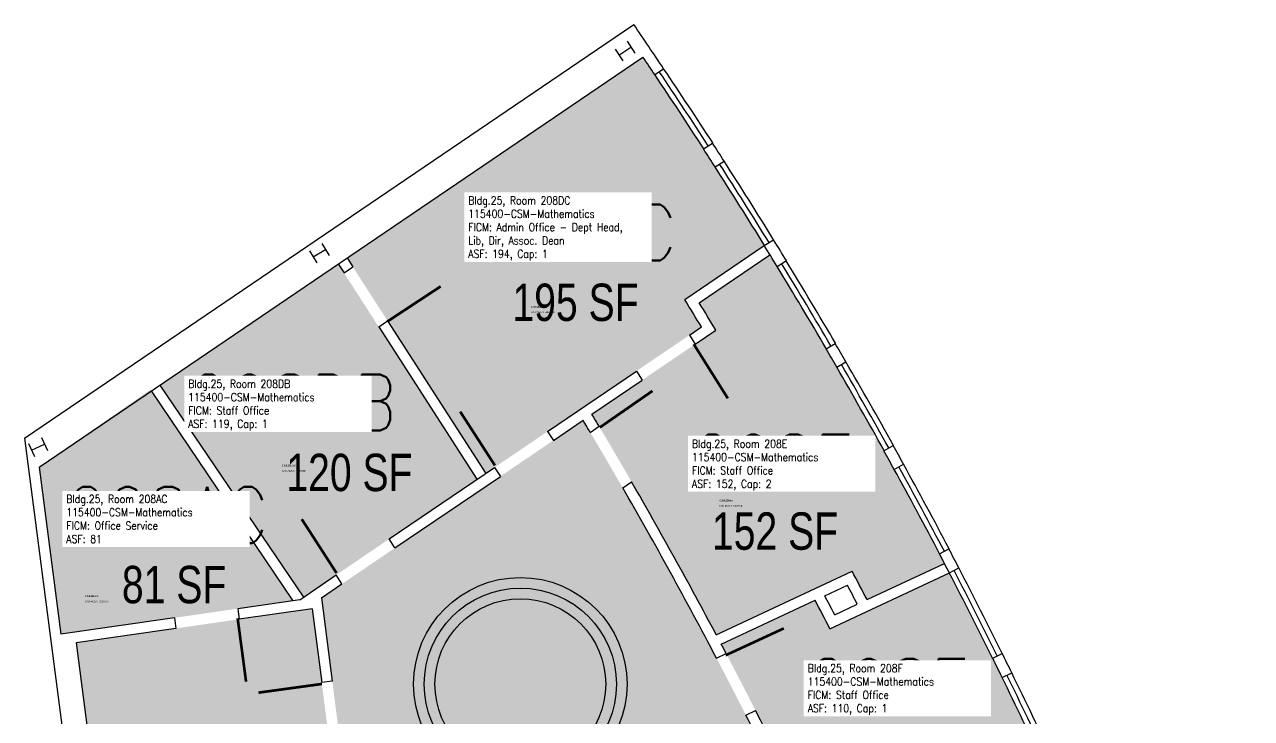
# Model space of a CAD drawing. Header units: inches. Extents: x -325 to 948, y 0 to 3497.
# Drawn here: x -215 to 474, y 3107 to 3497 of the extents above; entities that cross this region are included whole.
import ezdxf
from ezdxf.enums import TextEntityAlignment as Align

# ---------------------------------------------------------------- set-up
doc = ezdxf.new("R2010")
doc.units = ezdxf.units.IN
doc.header["$LTSCALE"] = 10
doc.header["$MEASUREMENT"] = 0
for name, color, linetype in [('A-COLS', 5, 'CONTINUOUS'), ('A-DOOR', 2, 'CONTINUOUS'), ('A-FLOR', 3, 'CONTINUOUS'), ('A-GLAZ', 1, 'CONTINUOUS'), ('A-GLAZ-SILL', 2, 'CONTINUOUS'), ('A-IDEN-CNUM', 7, 'CONTINUOUS'), ('A-IDEN-RNUM', 7, 'CONTINUOUS'), ('A-IDEN-SNUM', 4, 'CONTINUOUS'), ('A-IDEN-VNUM', 4, 'CONTINUOUS'), ('A-WALL', 5, 'CONTINUOUS'), ('AREA-TEXT', 3, 'CONTINUOUS'), ('Rooms-Category-Color', 7, 'CONTINUOUS'), ('Rooms-College-Color', 7, 'CONTINUOUS'), ('Rooms-Department-Color', 7, 'CONTINUOUS'), ('Rooms-Division-Color', 7, 'CONTINUOUS'), ('Rooms-Information', 7, 'CONTINUOUS')]:
    doc.layers.add(name, color=color, linetype=linetype)
doc.styles.add('AREA', font='arial.ttf', dxfattribs={"width": 0.75, "height": 24})
doc.styles.add('ROOMSNUMBER', font='txt', dxfattribs={"height": 0.03})
doc.styles.add('ROOMVNUMBER', font='simplex.shx', dxfattribs={"width": 0.85})

msp = doc.modelspace()

# ---------------------------------------------------------------- hatches: boundary and pattern name
at = {"layer": 'Rooms-Category-Color', "true_color": 0xfa9ba3}
h = msp.add_hatch(color=241, dxfattribs=at)
edge = h.paths.add_edge_path()
edge.add_line((43.9277533069253, 3244.463900635019), (165.1679024845362, 3326.780249753036))
edge.add_arc((-2305.089005985651, 1834.524643205403), 2885.99999811461, 31.13572218589206, 31.49352257542874)
edge.add_line((155.8009661883116, 3342.177300143056), (200.5247964262962, 3372.542673711665))
edge.add_arc((-2305.08900796693, 1834.5246426652), 2940.00000010033, 31.54280287926749, 33.9992614431745)
edge.add_line((132.3026471436024, 3478.5203604782), (-34.04041726514697, 3365.581256892532))
edge.add_line((-34.04041726514697, 3365.581256892532), (43.9277533069253, 3244.463900635019))
h = msp.add_hatch(color=241, dxfattribs=at)
edge = h.paths.add_edge_path()
edge.add_line((173.4935790114105, 3153.734414555132), (249.858782093972, 3189.480653224513))
edge.add_arc((-2305.089009182657, 1834.524642027468), 2892.000001457181, 27.581180975542907, 27.93818347066309, ccw=False)
edge.add_line((258.2516847029328, 3173.534909164533), (301.7652790658176, 3193.903444421478))
edge.add_arc((-2305.089007818892, 1834.524642955068), 2939.999999817252, 27.54038712439324, 31.42574366674503)
edge.add_line((203.6618412360549, 3367.420326389372), (163.9035339318216, 3340.426308950409))
edge.add_arc((-2305.089006789137, 1834.524637644156), 2892.000001690647, 31.02298876285562, 31.380082732633923, ccw=False)
edge.add_line((173.2410012446344, 3325.00925046578), (103.5885824225843, 3277.718539752066))
edge.add_arc((-2275.305019507658, 1854.746568361784), 2772.000000120308, 27.94412806869508, 30.886405927781425, ccw=False)
for points in [[(-139.3673039451241, 3294.069263231009), (-39.08545952662826, 3362.333557915874), (38.96228868886828, 3241.092584107071), (-58.47998552396894, 3174.933870865032)], [(-64.36322498694062, 3172.917510766536), (-144.3988791368902, 3291.660432622768), (-207.2079603485763, 3248.008653838187), (-195.0321672298014, 3154.056131581776)], [(-32.35879487916827, 3003.758616445586), (-53.69490650296211, 3168.395242810249), (-186.3382361233234, 3149.248871108517), (-161.6597291864455, 2958.821196500212), (-147.7979251630604, 2960.822075500153), (-151.1403204314411, 2986.613123651594)]]:
    msp.add_hatch(color=241, dxfattribs=at).paths.add_polyline_path(points)
at = {"layer": 'Rooms-Category-Color', "true_color": 0xadadad}
h = msp.add_hatch(color=253, dxfattribs=at)
edge = h.paths.add_edge_path()
edge.add_line((389.1024912446737, 2117.390627925284), (365.1556278280914, 2115.627088445239))
edge.add_arc((-2305.089009252391, 1834.524642524006), 2685.000001296085, 2.450844379286309, 6.009516623040213, ccw=False)
edge.add_line((377.454958576709, 1949.341312148608), (473.5398143827915, 1949.341312154196))
edge.add_arc((-2331.354647308088, 1828.639597805975), 2807.490310770594, 2.464062308017001, 22.79401685436606)
edge.add_line((256.8808139520211, 2916.315579956192), (303.9641623215657, 2934.09196655448))
edge.add_arc((-2718.672790263731, 1659.601693936523), 3280.344433459987, 22.86264650985488, 24.64999537939259)
edge.add_line((262.7421312667429, 3027.748129011132), (235.0876249708235, 3016.075450027362))
edge.add_arc((-2275.305019171699, 1854.746568034768), 2765.999999984645, 24.82566051227534, 30.87926520460536)
edge.add_line((98.61640375480056, 3274.342664706521), (-48.43600885570049, 3174.501004890539))
edge.add_line((-48.43600885570049, 3174.501004890539), (-26.41971860826015, 3004.615891098976))
edge.add_line((-26.41971860826015, 3004.615891098976), (127.4215921461582, 3026.822080722079))
edge.add_arc((-2305.089007980086, 1834.524642891397), 2708.999999997075, 5.993585546238307, 26.111828936801885, ccw=False)
at = {"layer": 'Rooms-Category-Color', "true_color": 0xfa9ba3}
h = msp.add_hatch(color=241, dxfattribs=at)
edge = h.paths.add_edge_path()
edge.add_line((237.6639534272254, 3024.77688502986), (357.6292203851044, 3080.932134945877))
edge.add_arc((-2305.089007727895, 1834.524642955543), 2939.999999730419, 25.08410140126386, 27.42335447559044)
edge.add_line((304.5365129560232, 3188.575838520192), (237.4221123754978, 3157.159862603992))
edge.add_arc((-2305.089007801549, 1834.524641991865), 2865.960000249067, 27.48382231564358, 27.84404090307242)
edge.add_line((229.056511066854, 3173.118386272341), (176.3028450720012, 3148.424611385912))
edge.add_arc((-2275.305019301699, 1854.746567719026), 2772.000000238953, 24.966536298547283, 27.819963201459927, ccw=False)
at = {"layer": 'Rooms-College-Color', "true_color": 0xffe090}
h = msp.add_hatch(color=41, dxfattribs=at)
edge = h.paths.add_edge_path()
edge.add_line((43.9277533069253, 3244.463900635019), (165.1679024845362, 3326.780249753036))
edge.add_arc((-2305.089005985651, 1834.524643205403), 2885.99999811461, 31.13572218589206, 31.49352257542874)
edge.add_line((155.8009661883116, 3342.177300143056), (200.5247964262962, 3372.542673711665))
edge.add_arc((-2305.08900796693, 1834.5246426652), 2940.00000010033, 31.54280287926749, 33.9992614431745)
edge.add_line((132.3026471436024, 3478.5203604782), (-34.04041726514697, 3365.581256892532))
edge.add_line((-34.04041726514697, 3365.581256892532), (43.9277533069253, 3244.463900635019))
h = msp.add_hatch(color=41, dxfattribs=at)
edge = h.paths.add_edge_path()
edge.add_line((173.4935790114105, 3153.734414555132), (249.858782093972, 3189.480653224513))
edge.add_arc((-2305.089009182657, 1834.524642027468), 2892.000001457181, 27.581180975542907, 27.93818347066309, ccw=False)
edge.add_line((258.2516847029328, 3173.534909164533), (301.7652790658176, 3193.903444421478))
edge.add_arc((-2305.089007818892, 1834.524642955068), 2939.999999817252, 27.54038712439324, 31.42574366674503)
edge.add_line((203.6618412360549, 3367.420326389372), (163.9035339318216, 3340.426308950409))
edge.add_arc((-2305.089006789137, 1834.524637644156), 2892.000001690647, 31.02298876285562, 31.380082732633923, ccw=False)
edge.add_line((173.2410012446344, 3325.00925046578), (103.5885824225843, 3277.718539752066))
edge.add_arc((-2275.305019507658, 1854.746568361784), 2772.000000120308, 27.94412806869508, 30.886405927781425, ccw=False)
for points in [[(-139.3673039451241, 3294.069263231009), (-39.08545952662826, 3362.333557915874), (38.96228868886828, 3241.092584107071), (-58.47998552396894, 3174.933870865032)], [(-64.36322498694062, 3172.917510766536), (-144.3988791368902, 3291.660432622768), (-207.2079603485763, 3248.008653838187), (-195.0321672298014, 3154.056131581776)], [(-32.35879487916827, 3003.758616445586), (-53.69490650296211, 3168.395242810249), (-186.3382361233234, 3149.248871108517), (-161.6597291864455, 2958.821196500212), (-147.7979251630604, 2960.822075500153), (-151.1403204314411, 2986.613123651594)]]:
    msp.add_hatch(color=41, dxfattribs=at).paths.add_polyline_path(points)
at = {"layer": 'Rooms-College-Color', "true_color": 0xadadad}
h = msp.add_hatch(color=253, dxfattribs=at)
edge = h.paths.add_edge_path()
edge.add_line((389.1024912446737, 2117.390627925284), (365.1556278280914, 2115.627088445239))
edge.add_arc((-2305.089009252391, 1834.524642524006), 2685.000001296085, 2.450844379286309, 6.009516623040213, ccw=False)
edge.add_line((377.454958576709, 1949.341312148608), (473.5398143827915, 1949.341312154196))
edge.add_arc((-2331.354647308088, 1828.639597805975), 2807.490310770594, 2.464062308017001, 22.79401685436606)
edge.add_line((256.8808139520211, 2916.315579956192), (303.9641623215657, 2934.09196655448))
edge.add_arc((-2718.672790263731, 1659.601693936523), 3280.344433459987, 22.86264650985488, 24.64999537939259)
edge.add_line((262.7421312667429, 3027.748129011132), (235.0876249708235, 3016.075450027362))
edge.add_arc((-2275.305019171699, 1854.746568034768), 2765.999999984645, 24.82566051227534, 30.87926520460536)
edge.add_line((98.61640375480056, 3274.342664706521), (-48.43600885570049, 3174.501004890539))
edge.add_line((-48.43600885570049, 3174.501004890539), (-26.41971860826015, 3004.615891098976))
edge.add_line((-26.41971860826015, 3004.615891098976), (127.4215921461582, 3026.822080722079))
edge.add_arc((-2305.089007980086, 1834.524642891397), 2708.999999997075, 5.993585546238307, 26.111828936801885, ccw=False)
at = {"layer": 'Rooms-College-Color', "true_color": 0xffe090}
h = msp.add_hatch(color=41, dxfattribs=at)
edge = h.paths.add_edge_path()
edge.add_line((237.6639534272254, 3024.77688502986), (357.6292203851044, 3080.932134945877))
edge.add_arc((-2305.089007727895, 1834.524642955543), 2939.999999730419, 25.08410140126386, 27.42335447559044)
edge.add_line((304.5365129560232, 3188.575838520192), (237.4221123754978, 3157.159862603992))
edge.add_arc((-2305.089007801549, 1834.524641991865), 2865.960000249067, 27.48382231564358, 27.84404090307242)
edge.add_line((229.056511066854, 3173.118386272341), (176.3028450720012, 3148.424611385912))
edge.add_arc((-2275.305019301699, 1854.746567719026), 2772.000000238953, 24.966536298547283, 27.819963201459927, ccw=False)
at = {"layer": 'Rooms-Department-Color', "true_color": 0xffe090}
h = msp.add_hatch(color=41, dxfattribs=at)
edge = h.paths.add_edge_path()
edge.add_line((43.9277533069253, 3244.463900635019), (165.1679024845362, 3326.780249753036))
edge.add_arc((-2305.089005985651, 1834.524643205403), 2885.99999811461, 31.13572218589206, 31.49352257542874)
edge.add_line((155.8009661883116, 3342.177300143056), (200.5247964262962, 3372.542673711665))
edge.add_arc((-2305.08900796693, 1834.5246426652), 2940.00000010033, 31.54280287926749, 33.9992614431745)
edge.add_line((132.3026471436024, 3478.5203604782), (-34.04041726514697, 3365.581256892532))
edge.add_line((-34.04041726514697, 3365.581256892532), (43.9277533069253, 3244.463900635019))
h = msp.add_hatch(color=41, dxfattribs=at)
edge = h.paths.add_edge_path()
edge.add_line((173.4935790114105, 3153.734414555132), (249.858782093972, 3189.480653224513))
edge.add_arc((-2305.089009182657, 1834.524642027468), 2892.000001457181, 27.581180975542907, 27.93818347066309, ccw=False)
edge.add_line((258.2516847029328, 3173.534909164533), (301.7652790658176, 3193.903444421478))
edge.add_arc((-2305.089007818892, 1834.524642955068), 2939.999999817252, 27.54038712439324, 31.42574366674503)
edge.add_line((203.6618412360549, 3367.420326389372), (163.9035339318216, 3340.426308950409))
edge.add_arc((-2305.089006789137, 1834.524637644156), 2892.000001690647, 31.02298876285562, 31.380082732633923, ccw=False)
edge.add_line((173.2410012446344, 3325.00925046578), (103.5885824225843, 3277.718539752066))
edge.add_arc((-2275.305019507658, 1854.746568361784), 2772.000000120308, 27.94412806869508, 30.886405927781425, ccw=False)
for points in [[(-139.3673039451241, 3294.069263231009), (-39.08545952662826, 3362.333557915874), (38.96228868886828, 3241.092584107071), (-58.47998552396894, 3174.933870865032)], [(-64.36322498694062, 3172.917510766536), (-144.3988791368902, 3291.660432622768), (-207.2079603485763, 3248.008653838187), (-195.0321672298014, 3154.056131581776)], [(-32.35879487916827, 3003.758616445586), (-53.69490650296211, 3168.395242810249), (-186.3382361233234, 3149.248871108517), (-161.6597291864455, 2958.821196500212), (-147.7979251630604, 2960.822075500153), (-151.1403204314411, 2986.613123651594)]]:
    msp.add_hatch(color=41, dxfattribs=at).paths.add_polyline_path(points)
at = {"layer": 'Rooms-Department-Color', "true_color": 0xacacac}
h = msp.add_hatch(color=253, dxfattribs=at)
edge = h.paths.add_edge_path()
edge.add_line((389.1024912446737, 2117.390627925284), (365.1556278280914, 2115.627088445239))
edge.add_arc((-2305.089009252391, 1834.524642524006), 2685.000001296085, 2.450844379286309, 6.009516623040213, ccw=False)
edge.add_line((377.454958576709, 1949.341312148608), (473.5398143827915, 1949.341312154196))
edge.add_arc((-2331.354647308088, 1828.639597805975), 2807.490310770594, 2.464062308017001, 22.79401685436606)
edge.add_line((256.8808139520211, 2916.315579956192), (303.9641623215657, 2934.09196655448))
edge.add_arc((-2718.672790263731, 1659.601693936523), 3280.344433459987, 22.86264650985488, 24.64999537939259)
edge.add_line((262.7421312667429, 3027.748129011132), (235.0876249708235, 3016.075450027362))
edge.add_arc((-2275.305019171699, 1854.746568034768), 2765.999999984645, 24.82566051227534, 30.87926520460536)
edge.add_line((98.61640375480056, 3274.342664706521), (-48.43600885570049, 3174.501004890539))
edge.add_line((-48.43600885570049, 3174.501004890539), (-26.41971860826015, 3004.615891098976))
edge.add_line((-26.41971860826015, 3004.615891098976), (127.4215921461582, 3026.822080722079))
edge.add_arc((-2305.089007980086, 1834.524642891397), 2708.999999997075, 5.993585546238307, 26.111828936801885, ccw=False)
at = {"layer": 'Rooms-Department-Color', "true_color": 0xffe090}
h = msp.add_hatch(color=41, dxfattribs=at)
edge = h.paths.add_edge_path()
edge.add_line((237.6639534272254, 3024.77688502986), (357.6292203851044, 3080.932134945877))
edge.add_arc((-2305.089007727895, 1834.524642955543), 2939.999999730419, 25.08410140126386, 27.42335447559044)
edge.add_line((304.5365129560232, 3188.575838520192), (237.4221123754978, 3157.159862603992))
edge.add_arc((-2305.089007801549, 1834.524641991865), 2865.960000249067, 27.48382231564358, 27.84404090307242)
edge.add_line((229.056511066854, 3173.118386272341), (176.3028450720012, 3148.424611385912))
edge.add_arc((-2275.305019301699, 1854.746567719026), 2772.000000238953, 24.966536298547283, 27.819963201459927, ccw=False)
at = {"layer": 'Rooms-Division-Color', "true_color": 0xffe090}
h = msp.add_hatch(color=41, dxfattribs=at)
edge = h.paths.add_edge_path()
edge.add_line((43.9277533069253, 3244.463900635019), (165.1679024845362, 3326.780249753036))
edge.add_arc((-2305.089005985651, 1834.524643205403), 2885.99999811461, 31.13572218589206, 31.49352257542874)
edge.add_line((155.8009661883116, 3342.177300143056), (200.5247964262962, 3372.542673711665))
edge.add_arc((-2305.08900796693, 1834.5246426652), 2940.00000010033, 31.54280287926749, 33.9992614431745)
edge.add_line((132.3026471436024, 3478.5203604782), (-34.04041726514697, 3365.581256892532))
edge.add_line((-34.04041726514697, 3365.581256892532), (43.9277533069253, 3244.463900635019))
h = msp.add_hatch(color=41, dxfattribs=at)
edge = h.paths.add_edge_path()
edge.add_line((173.4935790114105, 3153.734414555132), (249.858782093972, 3189.480653224513))
edge.add_arc((-2305.089009182657, 1834.524642027468), 2892.000001457181, 27.581180975542907, 27.93818347066309, ccw=False)
edge.add_line((258.2516847029328, 3173.534909164533), (301.7652790658176, 3193.903444421478))
edge.add_arc((-2305.089007818892, 1834.524642955068), 2939.999999817252, 27.54038712439324, 31.42574366674503)
edge.add_line((203.6618412360549, 3367.420326389372), (163.9035339318216, 3340.426308950409))
edge.add_arc((-2305.089006789137, 1834.524637644156), 2892.000001690647, 31.02298876285562, 31.380082732633923, ccw=False)
edge.add_line((173.2410012446344, 3325.00925046578), (103.5885824225843, 3277.718539752066))
edge.add_arc((-2275.305019507658, 1854.746568361784), 2772.000000120308, 27.94412806869508, 30.886405927781425, ccw=False)
for points in [[(-139.3673039451241, 3294.069263231009), (-39.08545952662826, 3362.333557915874), (38.96228868886828, 3241.092584107071), (-58.47998552396894, 3174.933870865032)], [(-64.36322498694062, 3172.917510766536), (-144.3988791368902, 3291.660432622768), (-207.2079603485763, 3248.008653838187), (-195.0321672298014, 3154.056131581776)], [(-32.35879487916827, 3003.758616445586), (-53.69490650296211, 3168.395242810249), (-186.3382361233234, 3149.248871108517), (-161.6597291864455, 2958.821196500212), (-147.7979251630604, 2960.822075500153), (-151.1403204314411, 2986.613123651594)]]:
    msp.add_hatch(color=41, dxfattribs=at).paths.add_polyline_path(points)
at = {"layer": 'Rooms-Division-Color', "true_color": 0xadadad}
h = msp.add_hatch(color=253, dxfattribs=at)
edge = h.paths.add_edge_path()
edge.add_line((389.1024912446737, 2117.390627925284), (365.1556278280914, 2115.627088445239))
edge.add_arc((-2305.089009252391, 1834.524642524006), 2685.000001296085, 2.450844379286309, 6.009516623040213, ccw=False)
edge.add_line((377.454958576709, 1949.341312148608), (473.5398143827915, 1949.341312154196))
edge.add_arc((-2331.354647308088, 1828.639597805975), 2807.490310770594, 2.464062308017001, 22.79401685436606)
edge.add_line((256.8808139520211, 2916.315579956192), (303.9641623215657, 2934.09196655448))
edge.add_arc((-2718.672790263731, 1659.601693936523), 3280.344433459987, 22.86264650985488, 24.64999537939259)
edge.add_line((262.7421312667429, 3027.748129011132), (235.0876249708235, 3016.075450027362))
edge.add_arc((-2275.305019171699, 1854.746568034768), 2765.999999984645, 24.82566051227534, 30.87926520460536)
edge.add_line((98.61640375480056, 3274.342664706521), (-48.43600885570049, 3174.501004890539))
edge.add_line((-48.43600885570049, 3174.501004890539), (-26.41971860826015, 3004.615891098976))
edge.add_line((-26.41971860826015, 3004.615891098976), (127.4215921461582, 3026.822080722079))
edge.add_arc((-2305.089007980086, 1834.524642891397), 2708.999999997075, 5.993585546238307, 26.111828936801885, ccw=False)
at = {"layer": 'Rooms-Division-Color', "true_color": 0xffe090}
h = msp.add_hatch(color=41, dxfattribs=at)
edge = h.paths.add_edge_path()
edge.add_line((237.6639534272254, 3024.77688502986), (357.6292203851044, 3080.932134945877))
edge.add_arc((-2305.089007727895, 1834.524642955543), 2939.999999730419, 25.08410140126386, 27.42335447559044)
edge.add_line((304.5365129560232, 3188.575838520192), (237.4221123754978, 3157.159862603992))
edge.add_arc((-2305.089007801549, 1834.524641991865), 2865.960000249067, 27.48382231564358, 27.84404090307242)
edge.add_line((229.056511066854, 3173.118386272341), (176.3028450720012, 3148.424611385912))
edge.add_arc((-2275.305019301699, 1854.746567719026), 2772.000000238953, 24.966536298547283, 27.819963201459927, ccw=False)

# ---------------------------------------------------------------- linework, layer by layer
at = {"layer": 'A-COLS'}
for p, q in [((118.7794042937458, 3479.63151827082), (125.5622434727848, 3484.009576890618)), ((123.3951938822865, 3487.366943718866), (127.7292930521071, 3480.652210056782)), ((116.640131469816, 3483.006813925691), (120.9742306619883, 3476.292080249637)), ((-48.19031807407737, 3373.73284572456), (-44.06820246577263, 3366.885932059027)), ((-55.07835438475013, 3369.585972662084), (-50.95623872056603, 3362.739058990963)), ((-53.04562010988593, 3366.145463900641), (-46.12926027551293, 3370.309388897382)), ((-205.7699476853013, 3264.577198837884), (-202.4584435075521, 3257.303547506221)), ((-213.0872846469283, 3261.245805761777), (-209.7757804356515, 3253.972154407762)), ((-211.4616213999689, 3257.5952814091), (-204.1141956076026, 3260.940373188816))]:
    msp.add_line(p, q, dxfattribs=at)
at = {"layer": 'A-DOOR'}
for points in [[(-11.49121418595314, 3329.777019778267, 1.5, 1.5, 0), (18.56790647283196, 3349.587352043018, 0, 0, 0), (18.98062174022198, 3348.961120370775, 0, 0, 0.3868806983423014), (-30.79174348711967, 3360.534700384364, 0, 0, 0.414213562373095)], [(160.857620883733, 3317.108830341138, 1.5, 1.5, 0), (180.0174265131354, 3286.630939202383, 0, 0, 0), (180.6523825787008, 3287.030101806857, 0, 0, -0.414213562373095), (131.0146858021617, 3298.348187352531, 0, 0, -0.414213562373095)], [(108.0775362923741, 3270.317309045233, 1.5, 1.5, 0), (137.6571364402771, 3290.836745065637, 0, 0, 0), (137.2296482026577, 3291.452986735851, 0, 0, -0.414213562373095), (128.169484063983, 3241.353950561956, 0, 0, -0.414213562373095)], [(49.06827006116509, 3248.948926703073, 1.5, 1.5, 0), (29.54739557951689, 3279.19682678394, 0, 0, 0), (28.917230989784, 3278.790141899139, 0, 0, -0.414213562373095), (78.68600556626916, 3268.06311631389, 0, 0, -0.414213562373095)], [(-39.99101087450981, 3188.481870923191, 1.5, 1.5, 0), (-59.51188536733389, 3218.729771009646, 0, 0, 0), (-60.14204995706677, 3218.323086119257, 0, 0, -0.414213562373095), (-10.37327536940575, 3207.596060534008, 0, 0, -0.414213562373095)], [(-95.55708622187376, 3163.061904863454, 1.5, 1.5, 0), (-90.8152525126934, 3127.375562751666, 0, 0, 0), (-90.07178703323007, 3127.474350951612, 0, 0, -0.414213562373095), (-130.499962862581, 3158.41885935422, 0, 0, -0.414213562373095)], [(178.8192791417241, 3142.240987929516, 1.5, 1.5, 0), (211.4937133379281, 3157.353279238567, 0, 0, 0), (211.1788739450276, 3158.033996617422, 0, 0, -0.414213562373095), (193.616731043905, 3110.247271089815, 0, 0, -0.414213562373095)], [(-48.15780306234956, 3126.112411117181, 1.5, 1.5, 0), (-83.82365819066763, 3121.218866623007, 0, 0, 0), (-83.92560702189803, 3121.961905293167, 0, 0, 0.414213562373095), (-43.36620740219951, 3091.189594645053, 0, 0, 0.414213562373095)]]:
    msp.add_lwpolyline(points, format="xyseb", dxfattribs=at)
at = {"layer": 'A-FLOR'}
for radius in [60, 54, 48]:
    msp.add_circle((63.35555435344577, 3125.965601773001), radius, dxfattribs=at)
at = {"layer": 'A-GLAZ'}
for centre, start, end in [((-2269.756870083511, 1846.47892972827), 32.97236255168652, 33.95777210327914), ((-2269.910769749433, 1846.350950312801), 31.70700780923313, 32.7357844455592), ((-2270.065354809165, 1846.231255902909), 30.37380051001453, 31.43688809508728), ((-2270.209306240082, 1846.127937471494), 29.07419719198008, 30.13728475881788), ((-2270.341758515686, 1846.040083344094), 27.77459384837156, 28.83768143177388), ((-2275.080690275878, 1854.86255147215), 26.27756642452394, 27.34005729030105), ((-2274.983772564679, 1854.903536500409), 24.9771335054561, 26.04120109186153)]:
    msp.add_arc(centre, 2907, start, end, dxfattribs=at)
at = {"layer": 'A-GLAZ-SILL'}
for centre, radius, start, end in [((-2269.756870083511, 1846.47892972827), 2910, 32.97360219094823, 33.95799571167723), ((-2269.756870083511, 1846.47892972827), 2904, 32.97360219094823, 33.95799571167723), ((-2269.910769749433, 1846.350950312801), 2904, 31.70704252768578, 32.73726812987519), ((-2269.910769749433, 1846.350950312801), 2910, 31.7069731698968, 32.73726812987519), ((-2270.065354809165, 1846.231255902909), 2904, 30.37380051001453, 31.43713194722092), ((-2270.065354809165, 1846.231255902909), 2910, 30.37380051001453, 31.43713194722092), ((-2270.209306240082, 1846.127937471494), 2904, 29.07419719198008, 30.13752860888134), ((-2270.209306240082, 1846.127937471494), 2910, 29.07419719198008, 30.13752860888134), ((-2270.341758515686, 1846.040083344094), 2910, 27.77459384837156, 28.83792526006496), ((-2270.341758515686, 1846.040083344094), 2904, 27.77459384837156, 28.83792526006496), ((-2275.080690275878, 1854.86255147215), 2904, 26.27756642452394, 27.34005729030105), ((-2275.080690275878, 1854.86255147215), 2910, 26.27756642452394, 27.34005729030105), ((-2274.983772564679, 1854.903536500409), 2910, 24.9771335054561, 26.04120109186153), ((-2274.983772564679, 1854.903536500409), 2904, 24.9771335054561, 26.04120109186153)]:
    msp.add_arc(centre, radius, start, end, dxfattribs=at)
at = {"layer": 'A-WALL'}
for p, q in [((-215.3603825457394, 3264.230302099138), (127.1557302698493, 3496.782605172135)), ((-207.2079603485763, 3248.008653838187), (132.3026471436024, 3478.5203604782)), ((138.9580658264458, 3468.609677690081), (143.9347773604095, 3471.96120619867)), ((166.3461394049227, 3426.883996864781), (171.379692569375, 3430.149528368376)), ((172.8155338279903, 3416.798033187166), (177.8625130578876, 3420.042774016969)), ((200.5247964262962, 3372.542673711665), (205.7634391598403, 3375.774767084979)), ((155.8009661883116, 3342.177300143056), (200.5247964262962, 3372.542673711665)), ((163.9035339318216, 3340.426308950409), (203.6618412360549, 3367.420326389372)), ((-39.08545952662826, 3362.333557915874), (-35.75720810517669, 3357.163383856416)), ((-35.75720810517669, 3357.163383856416), (-30.79174349829555, 3360.53470038157)), ((-34.04041726514697, 3365.581256900914), (-30.79174348711967, 3360.534700384364)), ((207.6650751493871, 3360.849286498502), (212.9170058816671, 3364.05975237675)), ((-16.26516547054052, 3326.884044801816), (-11.29970085248351, 3330.255361324176)), ((-16.26516547054052, 3326.884044801816), (38.88271104544401, 3241.216201652773)), ((-11.29970085248351, 3330.255361324176), (43.92775329574943, 3244.463900640607)), ((158.5067356266081, 3322.257631268352), (165.1679024845362, 3326.780249753036)), ((161.7020207941532, 3317.174826415256), (173.2410012446344, 3325.00925046578)), ((158.5067356266081, 3322.257631282322), (161.7020207941532, 3317.174826415256)), ((235.2274162843823, 3314.522097134963), (240.4039034731686, 3317.55594319012)), ((241.2359334155917, 3304.160411649384), (246.4248866289854, 3307.172885184176)), ((78.68600556626916, 3268.06311631389), (128.704380735755, 3302.023236447014)), ((128.7043807469308, 3302.023236433044), (131.8996659144759, 3296.940431565978)), ((-64.36322498694062, 3172.917510766536), (-143.9307280173525, 3290.97091332078)), ((-139.3673039451241, 3294.069263231009), (-58.47998552396894, 3174.933870865032)), ((103.5885824002326, 3277.718539743684), (131.9314222075045, 3296.961992603727)), ((81.9346793666482, 3263.016559788957), (98.61640375480056, 3274.342664706521)), ((102.6965369470417, 3267.497288776562), (107.6386937834322, 3270.925674221478)), ((-215.3603825457394, 3264.230302099138), (-156.7550711072981, 2812.011972673237)), ((78.68600556626916, 3268.06311631389), (81.9346793666482, 3263.016559788957)), ((267.7517194412649, 3257.23002040945), (272.995680436492, 3260.14567922987)), ((273.5262341536582, 3246.736890748143), (278.7821733020246, 3249.630899875425)), ((-207.2079603485763, 3248.008653838187), (-195.0321672298014, 3154.056131581776)), ((-10.37327536940575, 3207.596060534008), (48.89321791380644, 3247.835217168555)), ((-7.118909038603306, 3202.553369016387), (52.14189171418548, 3242.78866064921)), ((48.89321791380644, 3247.835217168555), (52.14189170300961, 3242.788660640828)), ((120.9353198334575, 3236.335594352335), (125.8824425898492, 3239.767424672842)), ((-7.118909038603306, 3202.553369016387), (-10.37327536940575, 3207.596060534008)), ((298.9824934713542, 3199.226667238399), (304.2912307195365, 3202.022639184259)), ((258.2516847029328, 3173.534909164533), (301.7652790658176, 3193.903444421478)), ((-60.66316456720233, 3173.451595159248), (-40.16524596512318, 3187.368716147728)), ((-36.91087961196899, 3182.326024638489), (-40.16524596512318, 3187.368716147728)), ((173.4935790114105, 3153.734414555132), (249.858782093972, 3189.480653224513)), ((237.4220377989113, 3157.159827698953), (304.5365129671991, 3188.575838517398)), ((304.307607639581, 3188.468688838184), (309.8617146871984, 3191.340296530165)), ((-48.43600885570049, 3174.501004879363), (-36.91087961196899, 3182.326024638489)), ((234.4969273321331, 3175.66502283141), (247.2273988947272, 3181.624104400165)), ((-60.66316456720233, 3173.451595159248), (-95.51261999085546, 3168.421258343384)), ((-48.43600885570049, 3174.501004879363), (-42.36616966500878, 3127.664080521092)), ((176.3028450720012, 3148.424611385912), (229.056511066854, 3173.118386272341)), ((-95.51261999085546, 3168.421258343384), (-94.72226434573531, 3162.473158034496)), ((-53.69490650296211, 3168.395242821425), (-94.72226434573531, 3162.473158034496)), ((-53.69490650296211, 3168.395242821425), (-48.31064501032233, 3126.848466957919)), ((240.0842394120991, 3165.030802477151), (252.812390204519, 3170.988797703758)), ((-131.1455992944539, 3163.277823921293), (-195.0321672298014, 3154.056131581776)), ((-131.1455992944539, 3163.277823921293), (-130.3552436158061, 3157.329723631963)), ((-130.3552436158061, 3157.329723631963), (-186.3382361121476, 3149.248871105723)), ((-186.3382361121476, 3149.248871105723), (-161.6597291864455, 2958.821196500212)), ((173.6105075217783, 3140.658206909895), (179.0631311461329, 3143.18010633532)), ((328.8974060676992, 3140.555105997249), (334.2773727178574, 3143.211430611089)), ((334.1980261355639, 3129.809920904227), (339.5889057330787, 3132.44402894564)), ((-42.36616966500878, 3127.664080521092), (-48.31064501032233, 3126.848466957919)), ((190.154778778553, 3108.646079443395), (195.6042967960238, 3111.166542481631))]:
    msp.add_line(p, q, dxfattribs=at)
for centre, radius, start, end in [((-2305.089007973671, 1834.524642879143), 2946, 33.76699869691066, 34.3496952528285), ((-2305.089007973671, 1834.524642879143), 2940, 33.76660891110647, 33.99926143871102), ((-2305.089007973671, 1834.524642879143), 2946, 32.56074890297577, 32.79427358506548), ((-2305.089007973671, 1834.524642879143), 2940, 32.56038863992992, 32.79390759723519), ((-2304.956708092242, 1834.606268143281), 2946, 31.27610767057731, 31.54306887147107), ((-2305.089007973671, 1834.524642879143), 2940, 31.27579156261847, 31.542802872613), ((-2305.089007973671, 1834.524642879143), 2886, 31.1357221675278, 31.49352256540173), ((-2305.089007973671, 1834.524642879143), 2892, 31.02298865438884, 31.38008261933915), ((-2305.089007973671, 1834.524642879143), 2940, 29.99180397519572, 30.22523108511012), ((-2305.089007973671, 1834.524642879143), 2946, 29.99210075506397, 30.22553368090524), ((-2275.305019173771, 1854.746568018571), 2772, 30.72293867506773, 30.88640594535329), ((-2275.305019173771, 1854.746568018571), 2766, 30.71419061107367, 30.87926520249234), ((-2305.089007973671, 1834.524642879143), 2940, 28.70789134353952, 28.94130542174161), ((-2305.089007973671, 1834.524642879143), 2946, 28.70815617719408, 28.94157609082892), ((-2275.305019173771, 1854.746568018571), 2766, 27.703709204114, 29.96625689679382), ((-2275.305019173771, 1854.746568018571), 2772, 27.94412807842229, 29.97663349712998), ((-2305.089007973671, 1834.524642879143), 2946, 27.42337831931578, 27.65768670929396), ((-2305.089007973671, 1834.524642879143), 2940, 27.42335447069411, 27.65744813080855), ((-2305.089007973671, 1834.524642879143), 2892, 27.58118097193418, 27.93818346761864), ((-2305.089007973671, 1834.524642879143), 2886, 27.58637570924991, 27.82486156402094), ((-2305.089007973671, 1834.524642879143), 2865.96, 27.48382237068735, 27.84404089614018), ((-2305.089007973671, 1834.524642879143), 2871.96, 27.59861640200797, 27.8382704630537), ((-2275.305019173771, 1854.746568018571), 2772, 27.69746448908795, 27.81996319517789), ((-2305.089007973671, 1834.524642879143), 2940, 26.14046078111985, 26.37396011821934), ((-2305.089007973671, 1834.524642879143), 2946, 26.14025862014842, 26.37376380831972), ((-2275.305019173771, 1854.746568018571), 2772, 24.96653629407986, 26.95264705395849), ((-2275.305019173771, 1854.746568018571), 2766, 26.00361072088688, 26.95727299573135)]:
    msp.add_arc(centre, radius, start, end, dxfattribs=at)

# ---------------------------------------------------------------- texts
at = {"layer": 'A-IDEN-CNUM', "style": 'ROOMSNUMBER'}
for s, p in [('CAD #025-0_0208-CD', (69.23374090343714, 3334.669065563008)), ('CAD #025-0_0208-BD', (-70.67362048476934, 3245.457620546222)), ('CAD #025-0_0208-0E', (175.2075019218028, 3225.768883991987)), ('CAD #025-0_0208-CA', (-181.4268360882998, 3171.991525336169))]:
    msp.add_text(s, height=0.96, dxfattribs=at).set_placement(p)
at = {"layer": 'A-IDEN-RNUM', "style": 'ROOMSNUMBER'}
for s, p in [('0208-DC', (69.23374090343714, 3337.669065563008)), ('0208-DB', (-70.67362048476934, 3248.457620546222)), ('0208-E0', (175.2075019218028, 3228.768883991987)), ('0208-AC', (-181.4268360882998, 3174.991525336169))]:
    msp.add_text(s, height=0.96, dxfattribs=at).set_placement(p)
at = {"layer": 'A-IDEN-SNUM', "style": 'ROOMSNUMBER'}
for s, p in [('02500208DC', (69.23374090343714, 3337.669065563008)), ('02500208DB', (-70.67362048476934, 3248.457620546222)), ('02500208E0', (175.2075019218028, 3228.768883991987)), ('02500208AC', (-181.4268360882998, 3174.991525336169))]:
    msp.add_text(s, height=0.96, dxfattribs=at).set_placement(p)
at = {"layer": 'A-IDEN-VNUM', "style": 'ROOMVNUMBER', "width": 0.85}
for s, p in [('208DC', (34.09841971564313, 3364.139151347801)), ('208DB', (-123.3562129670827, 3268.577873625327)), ('208E', (159.865595472038, 3234.862648703158)), ('208AC', (-191.8699080804435, 3205.336345383897)), ('208F', (224.9209204185682, 3108.687500476371))]:
    msp.add_text(s, height=31.5, rotation=359.9999999999868, dxfattribs=at).set_placement(p)
at = {"layer": 'AREA-TEXT', "style": 'AREA', "width": 0.75}
for s, p in [('195 SF', (94.37042191438377, 3340.641206214204)), ('120 SF', (-32.71760375145823, 3245.00831564283)), ('152 SF', (206.5500958291814, 3212.052964282688)), ('81 SF', (-131.2862197365612, 3181.983176292386))]:
    msp.add_text(s, height=21, dxfattribs=at).set_placement(p, align=Align.MIDDLE_CENTER)

# ---------------------------------------------------------------- next in the draw order: texts
at = {"layer": 'Rooms-Information', "char_height": 4.5, "width": 100.8, "attachment_point": 7, "style": 'ROOMVNUMBER', "bg_fill": 3, "box_fill_scale": 1.5, "bg_fill_color": 256, "bg_fill_true_color": 13158600, "bg_fill_transparency": 0}
for s, insert in [('Bldg.25, Room 208DC^M^J115400-CSM-Mathematics^M^JFICM: Admin Office - Dept Head, Lib, Dir, Assoc. Dean^M^JASF: 194, Cap: 1', (34.09841971564313, 3364.139151347801)), ('Bldg.25, Room 208DB^M^J115400-CSM-Mathematics^M^JFICM: Staff Office^M^JASF: 119, Cap: 1', (-123.3562129670827, 3268.577873625327)), ('Bldg.25, Room 208E^M^J115400-CSM-Mathematics^M^JFICM: Staff Office^M^JASF: 152, Cap: 2', (159.865595472038, 3234.862648703158)), ('Bldg.25, Room 208AC^M^J115400-CSM-Mathematics^M^JFICM: Office Service^M^JASF: 81', (-191.8699080804435, 3205.336345383897)), ('Bldg.25, Room 208F^M^J115400-CSM-Mathematics^M^JFICM: Staff Office^M^JASF: 110, Cap: 1', (224.9209204185682, 3108.687500476371))]:
    msp.add_mtext(s, dxfattribs=dict(at, insert=insert))

doc.saveas('drawing.dxf')
